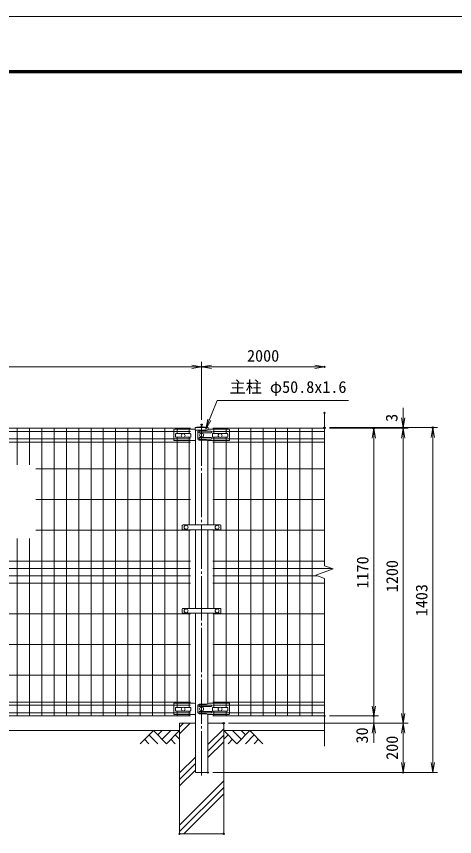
# Model space of a CAD drawing. Units: millimetres, scale not verified. Extents: x -4200 to 4200, y -2970 to 2970.
# Drawn here: x -2138 to -356, y -367 to 2970 of the extents above; entities that cross this region are included whole.
import ezdxf
from ezdxf.enums import TextEntityAlignment as Align

# ---------------------------------------------------------------- set-up
doc = ezdxf.new("R2010")
doc.units = ezdxf.units.MM
doc.header["$LTSCALE"] = 10
doc.header["$PDMODE"] = 32
doc.header["$PDSIZE"] = 5
doc.linetypes.add('LONG_CHAIN', pattern=[21, 18, -1, 1, -1])
for name, color, linetype, lineweight in [('0-1_D-STR4', 7, 'Continuous', 9), ('0-2_D-STR-DIM', 7, 'Continuous', 9), ('0-3_0', 7, 'Continuous', 9), ('0-7_D-STR2', 7, 'Continuous', 9), ('0-8_D-STR1', 1, 'Continuous', 9), ('0-9_D-DCR-HCH', 7, 'Continuous', 9), ('0-A_D-BMK', 2, 'LONG_CHAIN', 9), ('0-B_D-STR3', 3, 'Continuous', 9), ('0-C_D-BGD', 7, 'Continuous', 9), ('0-D_D-STR-TXT', 7, 'Continuous', 9), ('0-E_D-TTL', 7, 'Continuous', 9)]:
    doc.layers.add(name, color=color, linetype=linetype, lineweight=lineweight)
doc.layers.add('0-4_Defpoints', color=7, linetype='Continuous')
doc.styles.add('ＭＳ ゴシック', font='')
doc.styles.get('ＭＳ ゴシック').set_extended_font_data('MS Gothic')

# ---------------------------------------------------------------- blocks, each defined once
blk = doc.blocks.new('_Open')
at = {"layer": '0-3_0'}
blk.add_line((-10, 1.667), (0, 0), dxfattribs=at)
blk.add_lwpolyline([(-10, -1.667), (0, 0), (-10, 0)], dxfattribs=at)

msp = doc.modelspace()

# ---------------------------------------------------------------- linework, layer by layer
at = {"layer": '0-1_D-STR4'}
for p, q in [((-1474.97, 93.98), (-1474.97, -356.02)), ((-1410.37, 93.98), (-1474.97, 93.98)), ((-1294.97, 93.98), (-1359.57, 93.98)), ((-1294.97, 93.98), (-1294.97, -356.02)), ((-1294.97, -356.02), (-1474.97, -356.02))]:
    msp.add_line(p, q, dxfattribs=at)
at = {"layer": '0-2_D-STR-DIM'}
for p, q in [((-3344.97, 1543.98), (-1424.97, 1543.98)), ((-1384.97, 1328.98), (-1384.97, 1563.98)), ((-1384.97, 1328.98), (-1384.97, 1563.98)), ((-1344.97, 1543.98), (-924.97, 1543.98)), ((-564.97, 1336.98), (-564.97, 1376.98)), ((-884.97, 734.63), (-884.97, 1356.98)), ((-864.97, 1296.98), (-424.97, 1296.98)), ((-864.97, 1296.98), (-544.97, 1296.98)), ((-864.97, 1293.98), (-664.97, 1293.98)), ((-864.97, 1293.98), (-544.97, 1293.98)), ((-864.97, 1293.98), (-544.97, 1293.98)), ((-564.97, 1293.98), (-564.97, 1296.98)), ((-684.97, 163.98), (-684.97, 1253.98)), ((-564.97, 133.98), (-564.97, 1253.98)), ((-564.97, 1253.98), (-564.97, 1213.98)), ((-444.97, -66.02), (-444.97, 1256.98)), ((-849.74, 721.81), (-884.97, 734.63)), ((-920.21, 696.15), (-849.74, 721.81)), ((-884.97, 683.33), (-920.21, 696.15)), ((-884.97, 0.98), (-884.97, 683.33)), ((-684.97, 163.98), (-684.97, 203.98)), ((-864.97, 123.98), (-664.97, 123.98)), ((-864.97, 123.98), (-664.97, 123.98)), ((-684.97, 93.98), (-684.97, 123.98)), ((-1274.97, 93.98), (-664.97, 93.98)), ((-1274.97, 93.98), (-544.97, 93.98)), ((-1274.97, 93.98), (-544.97, 93.98)), ((-684.97, 53.98), (-684.97, 13.98)), ((-564.97, 53.98), (-564.97, -66.02)), ((-1339.57, -106.02), (-424.97, -106.02)), ((-1339.57, -106.02), (-544.97, -106.02))]:
    msp.add_line(p, q, dxfattribs=at)
at = {"layer": '0-4_Defpoints'}
for p in [(-1384.97, 1543.98), (-884.97, 1543.98), (-884.97, 1356.98), (-1384.97, 1308.98), (-884.97, 1296.98), (-884.97, 1296.98), (-884.97, 1293.98), (-684.97, 1293.98), (-564.97, 1296.98), (-564.97, 1293.98), (-444.97, 1296.98), (-884.97, 123.98), (-684.97, 123.98), (-1294.97, 93.98), (-1359.57, -106.02), (-564.97, -106.02), (-1474.97, -356.02), (-1294.97, -356.02)]:
    msp.add_point(p, dxfattribs=at)
at = {"layer": '0-7_D-STR2'}
for p, q in [((-1429.97, 1293.98), (-3339.97, 1293.98)), ((-1429.97, 1281.1), (-3339.97, 1281.1)), ((-2134.97, 1145.98), (-2134.97, 1293.98)), ((-2084.97, 1145.98), (-2084.97, 1293.98)), ((-2034.97, 123.98), (-2034.97, 1293.98)), ((-1984.97, 123.98), (-1984.97, 1293.98)), ((-1934.97, 123.98), (-1934.97, 1293.98)), ((-1884.97, 123.98), (-1884.97, 1293.98)), ((-1834.97, 123.98), (-1834.97, 1293.98)), ((-1784.97, 123.98), (-1784.97, 1293.98)), ((-1734.97, 123.98), (-1734.97, 1293.98)), ((-1684.97, 123.98), (-1684.97, 1293.98)), ((-1634.97, 123.98), (-1634.97, 1293.98)), ((-1584.97, 123.98), (-1584.97, 1293.98)), ((-1534.97, 123.98), (-1534.97, 1293.98)), ((-1484.97, 1272.46), (-1484.97, 1293.98)), ((-1434.97, 1272.46), (-1434.97, 1293.98)), ((-1339.97, 1293.98), (-884.97, 1293.98)), ((-1339.97, 1281.1), (-884.97, 1281.1)), ((-1334.97, 1272.46), (-1334.97, 1293.98)), ((-1284.97, 1272.46), (-1284.97, 1293.98)), ((-1234.97, 123.98), (-1234.97, 1293.98)), ((-1184.97, 123.98), (-1184.97, 1293.98)), ((-1134.97, 123.98), (-1134.97, 1293.98)), ((-1084.97, 123.98), (-1084.97, 1293.98)), ((-1034.97, 123.98), (-1034.97, 1293.98)), ((-984.97, 123.98), (-984.97, 1293.98)), ((-934.97, 123.98), (-934.97, 1293.98)), ((-1429.97, 1250.85), (-3339.97, 1250.85)), ((-1429.97, 1237.98), (-3339.97, 1237.98)), ((-1484.97, 158.46), (-1484.97, 1257.46)), ((-1434.97, 901.23), (-1434.97, 1257.46)), ((-1339.97, 1250.85), (-884.97, 1250.85)), ((-1339.97, 1237.98), (-884.97, 1237.98)), ((-1334.97, 901.23), (-1334.97, 1257.46)), ((-1284.97, 158.46), (-1284.97, 1257.46)), ((-1429.97, 1128.98), (-2059.97, 1128.98)), ((-1339.97, 1128.98), (-884.97, 1128.98)), ((-1429.97, 1003.98), (-2059.97, 1003.98)), ((-1339.97, 1003.98), (-884.97, 1003.98)), ((-1429.97, 878.98), (-2059.97, 878.98)), ((-1434.97, 561.23), (-1434.97, 881.23)), ((-1339.97, 878.98), (-884.97, 878.98)), ((-1334.97, 561.23), (-1334.97, 881.23)), ((-2134.97, 123.98), (-2134.97, 845.98)), ((-2084.97, 123.98), (-2084.97, 845.98)), ((-1429.97, 753.98), (-3339.97, 753.98)), ((-1339.97, 753.98), (-884.97, 753.98)), ((-1429.97, 723.98), (-3339.97, 723.98)), ((-1339.97, 723.98), (-855.71, 723.98)), ((-1429.97, 693.98), (-3339.97, 693.98)), ((-1339.97, 693.98), (-914.24, 693.98)), ((-1429.97, 663.98), (-3339.97, 663.98)), ((-1339.97, 663.98), (-884.97, 663.98)), ((-1429.97, 538.98), (-3339.97, 538.98)), ((-1434.97, 158.46), (-1434.97, 541.23)), ((-1339.97, 538.98), (-884.97, 538.98)), ((-1334.97, 158.46), (-1334.97, 541.23)), ((-1429.97, 413.98), (-3339.97, 413.98)), ((-1339.97, 413.98), (-884.97, 413.98)), ((-1429.97, 288.98), (-3339.97, 288.98)), ((-1339.97, 288.98), (-884.97, 288.98)), ((-1429.97, 179.98), (-3339.97, 179.98)), ((-1429.97, 167.1), (-3339.97, 167.1)), ((-1339.97, 179.98), (-884.97, 179.98)), ((-1339.97, 167.1), (-884.97, 167.1)), ((-1429.97, 136.85), (-3339.97, 136.85)), ((-1484.97, 123.98), (-1484.97, 143.46)), ((-1434.97, 123.98), (-1434.97, 143.46)), ((-1339.97, 136.85), (-884.97, 136.85)), ((-1334.97, 123.98), (-1334.97, 143.46)), ((-1284.97, 123.98), (-1284.97, 143.46)), ((-1429.97, 123.98), (-3339.97, 123.98)), ((-1339.97, 123.98), (-884.97, 123.98))]:
    msp.add_line(p, q, dxfattribs=at)
at = {"layer": '0-8_D-STR1'}
for p, q in [((-1358.37, 1296.98), (-1411.57, 1296.98)), ((-1411.57, 1296.98), (-1411.57, 1285.98)), ((-1365.62, 1285.98), (-1411.57, 1285.98)), ((-1410.37, 1285.98), (-1410.37, 901.23)), ((-1358.37, 1288.49), (-1358.37, 1296.98)), ((-1359.57, 901.23), (-1359.57, 1244.16)), ((-1410.37, 881.23), (-1410.37, 561.23)), ((-1359.57, 561.23), (-1359.57, 881.23)), ((-1410.37, 541.23), (-1410.37, -106.02)), ((-1359.57, 174.07), (-1359.57, 541.23))]:
    msp.add_line(p, q, dxfattribs=at)
msp.add_lwpolyline([(-1410.37, -106.02), (-1359.57, -106.02), (-1359.57, 130.16)], dxfattribs=at)
msp.add_arc((-1384.97, 1180.55), 119.43, 77.13052, 102.86948, dxfattribs=at)
at = {"layer": '0-9_D-DCR-HCH'}
for p, q in [((-1474.97, 50.81), (-1431.8, 93.98)), ((-1474.97, 77.32), (-1458.32, 93.98)), ((-1359.57, 7.11), (-1294.97, 71.71)), ((-1581.4, 63.98), (-1634.61, 10.77)), ((-1599.14, 46.24), (-1563.5, 10.77)), ((-1581.4, 63.98), (-1528.19, 10.77)), ((-1563.66, 46.24), (-1545.92, 63.98)), ((-1545.92, 28.5), (-1510.45, 63.98)), ((-1528.19, 10.77), (-1474.97, 63.98)), ((-1492.71, 46.24), (-1474.97, 28.59)), ((-1359.57, -19.41), (-1294.97, 45.19)), ((-1241.76, 10.77), (-1294.97, 63.98)), ((-1277.24, 46.24), (-1294.97, 28.59)), ((-1224.03, 28.5), (-1259.5, 63.98)), ((-1188.55, 63.98), (-1241.76, 10.77)), ((-1206.2, 46.15), (-1224.03, 63.98)), ((-1170.81, 46.24), (-1206.45, 10.77)), ((-1188.55, 63.98), (-1135.34, 10.77)), ((-1616.87, 28.5), (-1599.05, 10.77)), ((-1510.45, 28.5), (-1492.63, 10.77)), ((-1359.57, -45.93), (-1294.97, 18.67)), ((-1259.5, 28.5), (-1277.32, 10.77)), ((-1153.08, 28.5), (-1170.89, 10.77)), ((-1474.97, -108.29), (-1410.37, -43.69)), ((-1474.97, -134.81), (-1410.37, -70.21)), ((-1474.97, -161.33), (-1410.37, -96.73)), ((-1474.97, -320.42), (-1294.97, -140.42)), ((-1474.97, -346.94), (-1294.97, -166.94)), ((-1457.54, -356.02), (-1294.97, -193.46)), ((-1298.44, -356.02), (-1294.97, -352.56))]:
    msp.add_line(p, q, dxfattribs=at)
msp.add_lwpolyline([(-1294.97, 93.98), (-1359.57, 93.98), (-1359.57, -106.02), (-1410.37, -106.02), (-1410.37, 93.98), (-1474.97, 93.98), (-1474.97, -356.02), (-1294.97, -356.02)], close=True, dxfattribs=at)
at = {"layer": '0-A_D-BMK'}
msp.add_line((-1384.97, -118.02), (-1384.97, 1308.98), dxfattribs=at)
at = {"layer": '0-B_D-STR3'}
for p, q in [((-1492.97, 1289.98), (-1497.97, 1288.98)), ((-1497.97, 1288.98), (-1497.97, 1245.16)), ((-1492.97, 1289.98), (-1415.89, 1289.98)), ((-1490.97, 1270.46), (-1490.97, 1259.46)), ((-1488.97, 1272.46), (-1462.76, 1272.46)), ((-1457.19, 1272.46), (-1430.97, 1272.46)), ((-1428.97, 1270.46), (-1428.97, 1259.46)), ((-1415.89, 1289.98), (-1411.57, 1288.49)), ((-1400.46, 1280.98), (-1400.46, 1250.98)), ((-1365.62, 1285.98), (-1395.46, 1285.98)), ((-1345.97, 1281.98), (-1393.39, 1281.98)), ((-1345.97, 1275.98), (-1393.39, 1275.98)), ((-1354.06, 1289.98), (-1365.62, 1285.98)), ((-1276.97, 1289.98), (-1354.06, 1289.98)), ((-1340.97, 1270.46), (-1340.97, 1259.46)), ((-1338.97, 1272.46), (-1312.76, 1272.46)), ((-1307.19, 1272.46), (-1280.97, 1272.46)), ((-1278.97, 1270.46), (-1278.97, 1259.46)), ((-1276.97, 1289.98), (-1271.97, 1288.98)), ((-1271.97, 1288.98), (-1271.97, 1245.16)), ((-1410.37, 1244.16), (-1496.97, 1244.16)), ((-1488.97, 1257.46), (-1462.76, 1257.46)), ((-1457.19, 1257.46), (-1430.97, 1257.46)), ((-1365.62, 1245.98), (-1395.46, 1245.98)), ((-1345.97, 1255.98), (-1393.39, 1255.98)), ((-1345.97, 1249.98), (-1393.39, 1249.98)), ((-1360.37, 1244.16), (-1365.62, 1245.98)), ((-1360.37, 1244.16), (-1272.97, 1244.16)), ((-1338.97, 1257.46), (-1312.76, 1257.46)), ((-1307.19, 1257.46), (-1280.97, 1257.46)), ((-1460.47, 901.23), (-1309.47, 901.23)), ((-1463.47, 898.23), (-1463.47, 884.23)), ((-1460.47, 881.23), (-1309.47, 881.23)), ((-1306.47, 898.23), (-1306.47, 884.23)), ((-1463.47, 558.23), (-1463.47, 544.23)), ((-1460.47, 561.23), (-1309.47, 561.23)), ((-1460.47, 541.23), (-1309.47, 541.23)), ((-1306.47, 558.23), (-1306.47, 544.23)), ((-1492.97, 175.98), (-1497.97, 174.98)), ((-1497.97, 174.98), (-1497.97, 131.16)), ((-1492.97, 175.98), (-1415.89, 175.98)), ((-1415.89, 175.98), (-1410.37, 174.07)), ((-1400.46, 166.98), (-1400.46, 136.98)), ((-1365.62, 171.98), (-1395.46, 171.98)), ((-1345.97, 167.98), (-1393.39, 167.98)), ((-1354.06, 175.98), (-1365.62, 171.98)), ((-1276.97, 175.98), (-1354.06, 175.98)), ((-1276.97, 175.98), (-1271.97, 174.98)), ((-1271.97, 174.98), (-1271.97, 131.16)), ((-1490.97, 156.46), (-1490.97, 145.46)), ((-1488.97, 158.46), (-1462.76, 158.46)), ((-1488.97, 143.46), (-1462.76, 143.46)), ((-1457.19, 158.46), (-1430.97, 158.46)), ((-1457.19, 143.46), (-1430.97, 143.46)), ((-1428.97, 156.46), (-1428.97, 145.46)), ((-1345.97, 161.98), (-1393.39, 161.98)), ((-1345.97, 141.98), (-1393.39, 141.98)), ((-1345.97, 135.98), (-1393.39, 135.98)), ((-1340.97, 156.46), (-1340.97, 145.46)), ((-1338.97, 158.46), (-1312.76, 158.46)), ((-1338.97, 143.46), (-1312.76, 143.46)), ((-1307.19, 158.46), (-1280.97, 158.46)), ((-1307.19, 143.46), (-1280.97, 143.46)), ((-1278.97, 156.46), (-1278.97, 145.46)), ((-1410.37, 130.16), (-1496.97, 130.16)), ((-1365.62, 131.98), (-1395.46, 131.98)), ((-1360.37, 130.16), (-1365.62, 131.98)), ((-1360.37, 130.16), (-1272.97, 130.16))]:
    msp.add_line(p, q, dxfattribs=at)
for centre in [(-1459.97, 1264.96), (-1384.97, 1265.98), (-1309.97, 1264.96), (-1447.97, 891.23), (-1321.97, 891.23), (-1447.97, 551.23), (-1321.97, 551.23), (-1459.97, 150.96), (-1384.97, 151.98), (-1309.97, 150.96)]:
    msp.add_circle(centre, 8, dxfattribs=at)
for centre, radius, start, end in [((-1488.97, 1270.46), 2, 90, 180), ((-1430.97, 1270.46), 2, 0, 90), ((-1395.46, 1280.98), 5, 90, 180), ((-1393.39, 1278.98), 3, 90, 270), ((-1345.97, 1278.98), 3, 270, 90), ((-1338.97, 1270.46), 2, 90, 180), ((-1280.97, 1270.46), 2, 0, 90), ((-1496.97, 1245.16), 1, 180, 270), ((-1488.97, 1259.46), 2, 180, 270), ((-1430.97, 1259.46), 2, 270, 0), ((-1395.46, 1250.98), 5, 180, 270), ((-1393.39, 1252.98), 3, 90, 270), ((-1345.97, 1252.98), 3, 270, 90), ((-1338.97, 1259.46), 2, 180, 270), ((-1280.97, 1259.46), 2, 270, 0), ((-1272.97, 1245.16), 1, 270, 0), ((-1460.47, 898.23), 3, 90, 180), ((-1309.47, 898.23), 3, 0, 90), ((-1460.47, 884.23), 3, 180, 270), ((-1309.47, 884.23), 3, 270, 0), ((-1460.47, 558.23), 3, 90, 180), ((-1460.47, 544.23), 3, 180, 270), ((-1309.47, 558.23), 3, 0, 90), ((-1309.47, 544.23), 3, 270, 0), ((-1395.46, 166.98), 5, 90, 180), ((-1393.39, 164.98), 3, 90, 270), ((-1345.97, 164.98), 3, 270, 90), ((-1488.97, 156.46), 2, 90, 180), ((-1488.97, 145.46), 2, 180, 270), ((-1430.97, 156.46), 2, 0, 90), ((-1430.97, 145.46), 2, 270, 0), ((-1395.46, 136.98), 5, 180, 270), ((-1393.39, 138.98), 3, 90, 270), ((-1345.97, 138.98), 3, 270, 90), ((-1338.97, 156.46), 2, 90, 180), ((-1338.97, 145.46), 2, 180, 270), ((-1280.97, 156.46), 2, 0, 90), ((-1280.97, 145.46), 2, 270, 0), ((-1496.97, 131.16), 1, 180, 270), ((-1272.97, 131.16), 1, 270, 0)]:
    msp.add_arc(centre, radius, start, end, dxfattribs=at)
at = {"layer": '0-C_D-BGD'}
for p, q in [((-3294.97, 63.98), (-1474.97, 63.98)), ((-1294.97, 63.98), (-884.97, 63.98))]:
    msp.add_line(p, q, dxfattribs=at)
at = {"layer": '0-D_D-STR-TXT'}
msp.add_lwpolyline([(-787.46, 1407.71), (-1322.14, 1407.71), (-1367.63, 1292.76)], dxfattribs=at)
at = {"layer": '0-E_D-TTL', "color": 2}
msp.add_lwpolyline([(-4200, 2970), (4200, 2970), (4200, -2970), (-4200, -2970)], close=True, dxfattribs=at)
at = {"layer": '0-E_D-TTL'}
for points in [[(-3930, 2750), (3930, 2750), (3930, -2750), (-3930, -2750)], [(-3927.5, 2747.5), (3927.5, 2747.5), (3927.5, -2747.5), (-3927.5, -2747.5)], [(-3925, 2745), (3925, 2745), (3925, -2745), (-3925, -2745)], [(-3922.5, 2742.5), (3922.5, 2742.5), (3922.5, -2742.5), (-3922.5, -2742.5)], [(-3920, 2740), (3920, 2740), (3920, -2740), (-3920, -2740)]]:
    msp.add_lwpolyline(points, close=True, dxfattribs=at)

# ---------------------------------------------------------------- block references
at = {"layer": '0-2_D-STR-DIM', "xscale": 4, "yscale": 4}
for p in [(-1384.97, 1543.98), (-884.97, 1543.98)]:
    msp.add_blockref('_Open', p, dxfattribs=at)
for p, rotation in [((-1384.97, 1543.98), 180), ((-564.97, 1296.98), 270), ((-684.97, 1293.98), 90), ((-564.97, 1293.98), 90), ((-564.97, 1293.98), 90), ((-444.97, 1296.98), 90), ((-684.97, 123.98), 270), ((-684.97, 123.98), 270), ((-564.97, 93.98), 270), ((-684.97, 93.98), 90), ((-564.97, 93.98), 90), ((-564.97, -106.02), 270), ((-444.97, -106.02), 270)]:
    msp.add_blockref('_Open', p, dxfattribs=dict(at, rotation=rotation))
at = {"layer": '0-D_D-STR-TXT', "xscale": 4, "yscale": 4, "rotation": 248.409}
msp.add_blockref('_Open', (-1368.36, 1290.9), dxfattribs=at)

# ---------------------------------------------------------------- texts
at = {"layer": '0-2_D-STR-DIM', "style": 'ＭＳ ゴシック'}
msp.add_text('2000', height=48.09, dxfattribs=at).set_placement((-1200.22, 1550.73), align=Align.BOTTOM_LEFT)
for s, p in [('3', (-573.64, 1320.28)), ('1170', (-691.72, 642.08)), ('1200', (-571.72, 627.08)), ('1403', (-451.72, 529.23)), ('30', (-693.88, 11.51)), ('200', (-571.72, -55.02))]:
    msp.add_text(s, height=48.09, rotation=90, dxfattribs=at).set_placement(p, align=Align.BOTTOM_LEFT)
at = {"layer": '0-D_D-STR-TXT', "style": 'ＭＳ ゴシック'}
msp.add_text('主柱 φ50.8x1.6', height=48.09, dxfattribs=at).set_placement((-1271.21, 1423.72), align=Align.BOTTOM_LEFT)

doc.saveas('drawing.dxf')
